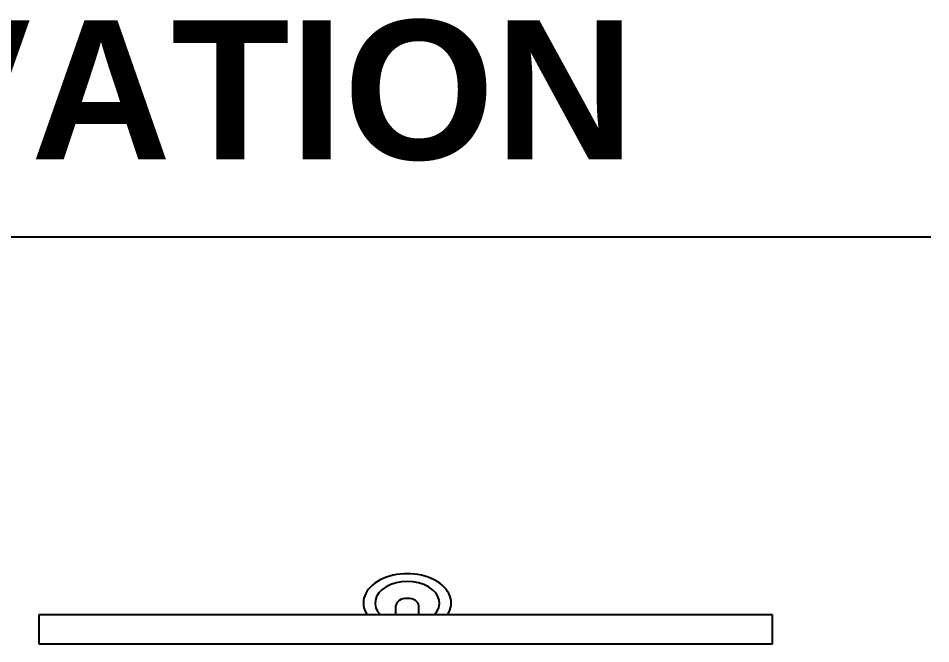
# Model space of a CAD drawing. Header units: inches. Extents: x 6.7 to 49.2, y 11 to 35.8.
# Drawn here: x 33.211 to 33.736, y 13.45 to 13.81 of the extents above; entities that cross this region are included whole.
import ezdxf

# ---------------------------------------------------------------- set-up
doc = ezdxf.new("R2010")
doc.units = ezdxf.units.IN
doc.header["$MEASUREMENT"] = 0
doc.layers.add('02', color=2, linetype='Continuous')
doc.styles.add('HT', font='swisseb.ttf')

msp = doc.modelspace()

# ---------------------------------------------------------------- linework, layer by layer
at = {"layer": '02'}
for p, q in [((32.86787, 13.68383), (33.73639, 13.68383)), ((33.42845, 13.46626), (33.42845, 13.47141)), ((33.44159, 13.46626), (33.44159, 13.47141)), ((33.64524, 13.46626), (33.22295, 13.46626)), ((33.22295, 13.46626), (33.22295, 13.44968)), ((33.64524, 13.44968), (33.64524, 13.46626)), ((33.22295, 13.44968), (33.64524, 13.44968))]:
    msp.add_line(p, q, dxfattribs=at)
for centre, major_axis, start_param, end_param in [((33.43502, 13.47308), (0.02529, 0), 5.866803, 9.841161), ((33.43502, 13.47308), (0.01854, 0), 5.698822, 10.009141), ((33.43502, 13.47141), (-0.00657, 0), 3.141593, 6.283185)]:
    msp.add_ellipse(centre, major_axis=major_axis, ratio=0.666667, start_param=start_param, end_param=end_param, dxfattribs=at)

# ---------------------------------------------------------------- texts
at = {"layer": '02', "style": 'HT'}
msp.add_text('ELEVATION', height=0.08, dxfattribs=at).set_placement((32.92647, 13.72832))

doc.saveas('drawing.dxf')
